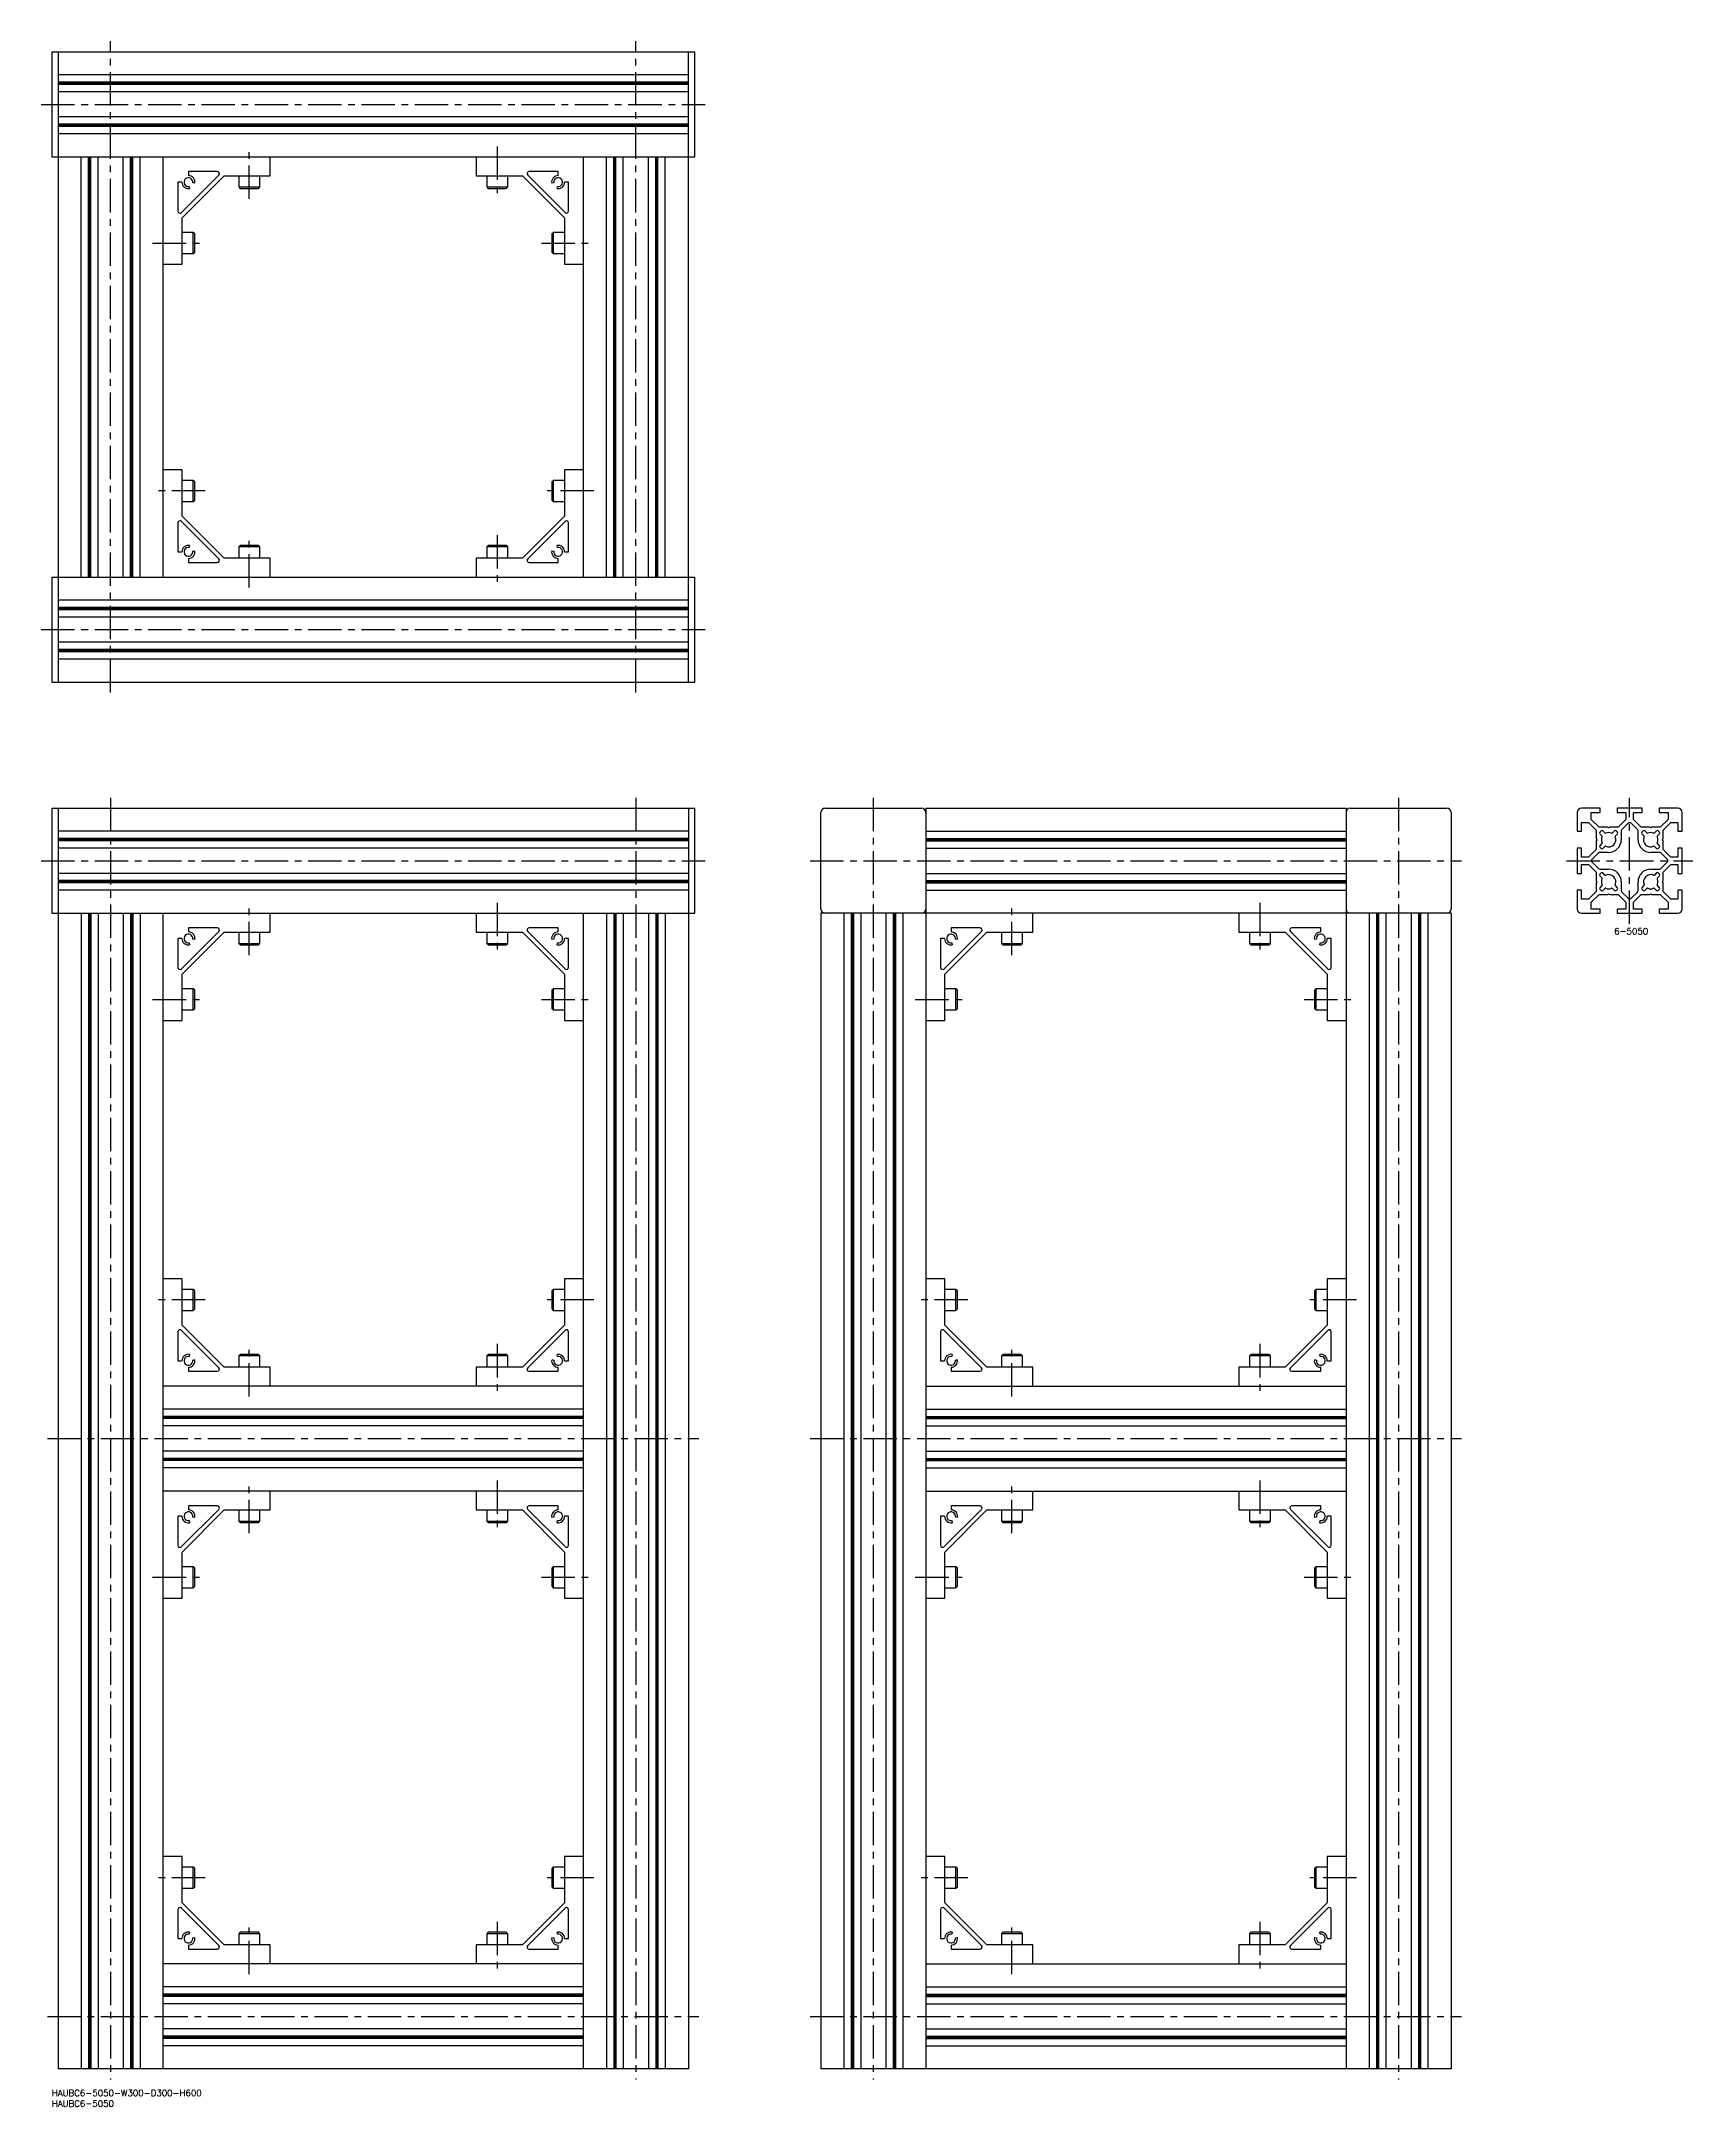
# Model space of a CAD drawing. Extents: x -5 to 781, y -8 to 975.
import ezdxf

# ---------------------------------------------------------------- set-up
doc = ezdxf.new("R2010")
doc.units = 0
doc.header["$LTSCALE"] = 0.5
doc.linetypes.add('CENTER', pattern=[50.8, 31.75, -6.35, 6.35, -6.35])
for name, color, linetype in [('MSM_CENTER', 1, 'CENTER'), ('MSM_CONTINUOUS', 7, 'CONTINUOUS'), ('MSM_PART_NUMBER', 7, 'CONTINUOUS')]:
    doc.layers.add(name, color=color, linetype=linetype)
doc.styles.get("Standard").update_dxf_attribs({"font": 'txt.shx', "height": 3, "bigfont": 'bigfont.shx'})

# ---------------------------------------------------------------- blocks, each defined once
blk = doc.blocks.new('*U8')
at = {"layer": 'MSM_PART_NUMBER'}
blk.add_text('HAUBC6-5050-W300-D300-H600', height=3, dxfattribs=at).set_placement((0, -3))
blk = doc.blocks.new('*U9')
at = {"layer": 'MSM_PART_NUMBER'}
blk.add_text('HAUBC6-5050', height=3, dxfattribs=at).set_placement((0, -8))
blk = doc.blocks.new('*U10')
at = {"layer": 'MSM_PART_NUMBER'}
blk.add_text('6-5050', height=3, dxfattribs=at).set_placement((743.62, 549.97))

msp = doc.modelspace()

# ---------------------------------------------------------------- linework, layer by layer
at = {"layer": 'MSM_CENTER'}
for p, q in [((28, 665), (28, 975)), ((278, 665), (278, 975)), ((-5, 945), (311, 945)), ((94, 900), (94, 925)), ((212, 925), (212, 900)), ((48, 879), (73, 879)), ((233, 879), (258, 879)), ((73, 761), (48, 761)), ((258, 761), (233, 761)), ((94, 715), (94, 740)), ((212, 740), (212, 715)), ((-5, 695), (311, 695)), ((28, 615), (28, 5)), ((278, 615), (278, 5)), ((391, 615), (391, 5)), ((641, 615), (641, 5)), ((751, 555), (751, 615)), ((-5, 585), (311, 585)), ((361, 585), (671, 585)), ((721, 585), (781, 585)), ((94, 540), (94, 565)), ((212, 565), (212, 540)), ((457, 540), (457, 565)), ((575, 565), (575, 540)), ((48, 519), (73, 519)), ((233, 519), (258, 519)), ((411, 519), (436, 519)), ((596, 519), (621, 519)), ((73, 376), (48, 376)), ((258, 376), (233, 376)), ((436, 376), (411, 376)), ((621, 376), (596, 376)), ((94, 330), (94, 355)), ((212, 355), (212, 330)), ((457, 330), (457, 355)), ((575, 355), (575, 330)), ((-2, 310), (308, 310)), ((361, 310), (671, 310)), ((94, 265), (94, 290)), ((212, 290), (212, 265)), ((457, 265), (457, 290)), ((575, 290), (575, 265)), ((48, 244), (73, 244)), ((233, 244), (258, 244)), ((411, 244), (436, 244)), ((596, 244), (621, 244)), ((73, 101), (48, 101)), ((258, 101), (233, 101)), ((436, 101), (411, 101)), ((621, 101), (596, 101)), ((94, 55), (94, 80)), ((212, 80), (212, 55)), ((457, 55), (457, 80)), ((575, 80), (575, 55)), ((-2, 35), (308, 35)), ((361, 35), (671, 35))]:
    msp.add_line(p, q, dxfattribs=at)
at = {"layer": 'MSM_CONTINUOUS'}
for p, q in [((0, 970), (306, 970)), ((0, 970), (0, 920)), ((3, 970), (3, 670)), ((303, 670), (303, 970)), ((306, 920), (306, 970)), ((303, 959), (3, 959)), ((303, 955.52), (3, 955.52)), ((303, 955), (3, 955)), ((303, 954.48), (3, 954.48)), ((303, 951), (3, 951)), ((303, 939), (3, 939)), ((303, 935.52), (3, 935.52)), ((303, 935), (3, 935)), ((303, 934.48), (3, 934.48)), ((303, 931), (3, 931)), ((0, 920), (306, 920)), ((14, 720), (14, 920)), ((17.48, 720), (17.48, 920)), ((18, 720), (18, 920)), ((18.52, 720), (18.52, 920)), ((22, 720), (22, 920)), ((34, 720), (34, 920)), ((37.48, 720), (37.48, 920)), ((38, 720), (38, 920)), ((38.52, 720), (38.52, 920)), ((42, 720), (42, 920)), ((53, 720), (53, 920)), ((104, 911), (104, 920)), ((202, 920), (202, 911)), ((253, 720), (253, 920)), ((264, 720), (264, 920)), ((267.48, 720), (267.48, 920)), ((268, 720), (268, 920)), ((268.52, 720), (268.52, 920)), ((272, 720), (272, 920)), ((284, 720), (284, 920)), ((287.48, 720), (287.48, 920)), ((288, 720), (288, 920)), ((288.52, 720), (288.52, 920)), ((292, 720), (292, 920)), ((60, 908), (60, 894.24)), ((61.9, 908), (60, 908)), ((61.71, 893.54), (79.46, 911.29)), ((62, 891), (82, 911)), ((65, 913), (65, 911.1)), ((78.76, 913), (65, 913)), ((65.36, 905.93), (65.54, 904.95)), ((68.05, 907.46), (67.07, 907.64)), ((82, 911), (104, 911)), ((89, 911), (89, 905.67)), ((89, 905.67), (89.67, 905)), ((89, 905.67), (99, 905.67)), ((89.67, 905), (98.33, 905)), ((98.33, 905), (99, 905.67)), ((99, 905.67), (99, 911)), ((202, 911), (224, 911)), ((207, 911), (207, 905.67)), ((207, 905.67), (207.67, 905)), ((207, 905.67), (217, 905.67)), ((207.67, 905), (216.33, 905)), ((216.33, 905), (217, 905.67)), ((217, 905.67), (217, 911)), ((224, 911), (244, 891)), ((226.54, 911.29), (244.29, 893.54)), ((241, 913), (227.24, 913)), ((238.93, 907.64), (237.95, 907.46)), ((240.46, 904.95), (240.64, 905.93)), ((241, 911.1), (241, 913)), ((246, 908), (244.1, 908)), ((246, 894.24), (246, 908)), ((62, 869), (62, 891)), ((244, 891), (244, 869)), ((67.33, 884), (62, 884)), ((68, 883.33), (67.33, 884)), ((67.33, 874), (67.33, 884)), ((68, 874.67), (68, 883.33)), ((238.67, 884), (238, 883.33)), ((238, 883.33), (238, 874.67)), ((244, 884), (238.67, 884)), ((238.67, 884), (238.67, 874)), ((53, 869), (62, 869)), ((62, 874), (67.33, 874)), ((67.33, 874), (68, 874.67)), ((238, 874.67), (238.67, 874)), ((238.67, 874), (244, 874)), ((244, 869), (253, 869)), ((62, 771), (53, 771)), ((62, 749), (62, 771)), ((253, 771), (244, 771)), ((244, 771), (244, 749)), ((67.33, 766), (62, 766)), ((68, 765.33), (67.33, 766)), ((67.33, 756), (67.33, 766)), ((68, 756.67), (68, 765.33)), ((238.67, 766), (238, 765.33)), ((238, 765.33), (238, 756.67)), ((244, 766), (238.67, 766)), ((238.67, 766), (238.67, 756)), ((62, 756), (67.33, 756)), ((82, 729), (62, 749)), ((67.33, 756), (68, 756.67)), ((244, 749), (224, 729)), ((238, 756.67), (238.67, 756)), ((238.67, 756), (244, 756)), ((60, 745.76), (60, 732)), ((79.46, 728.71), (61.71, 746.46)), ((244.29, 746.46), (226.54, 728.71)), ((246, 732), (246, 745.76)), ((60, 732), (61.9, 732)), ((65, 728.9), (65, 727)), ((65.54, 735.05), (65.36, 734.07)), ((67.07, 732.36), (68.05, 732.54)), ((104, 729), (82, 729)), ((89.67, 735), (89, 734.33)), ((89, 734.33), (89, 729)), ((99, 734.33), (89, 734.33)), ((98.33, 735), (89.67, 735)), ((99, 734.33), (98.33, 735)), ((99, 729), (99, 734.33)), ((104, 720), (104, 729)), ((224, 729), (202, 729)), ((202, 729), (202, 720)), ((207.67, 735), (207, 734.33)), ((207, 734.33), (207, 729)), ((217, 734.33), (207, 734.33)), ((216.33, 735), (207.67, 735)), ((217, 734.33), (216.33, 735)), ((217, 729), (217, 734.33)), ((237.95, 732.54), (238.93, 732.36)), ((240.64, 734.07), (240.46, 735.05)), ((241, 727), (241, 728.9)), ((244.1, 732), (246, 732)), ((0, 720), (306, 720)), ((0, 720), (0, 670)), ((65, 727), (78.76, 727)), ((227.24, 727), (241, 727)), ((306, 670), (306, 720)), ((303, 709), (3, 709)), ((303, 705.52), (3, 705.52)), ((303, 705), (3, 705)), ((303, 704.48), (3, 704.48)), ((303, 701), (3, 701)), ((303, 689), (3, 689)), ((303, 685.52), (3, 685.52)), ((303, 685), (3, 685)), ((303, 684.48), (3, 684.48)), ((303, 681), (3, 681)), ((0, 670), (306, 670)), ((0, 610), (306, 610)), ((0, 610), (0, 560)), ((3, 610), (3, 10)), ((303, 610), (303, 10)), ((306, 560), (306, 610)), ((368, 610), (414, 610)), ((416, 610), (416, 10)), ((416, 610), (616, 610)), ((616, 610), (616, 10)), ((618, 610), (664, 610)), ((737, 610), (728, 610)), ((737, 608), (737, 610)), ((757, 610), (745, 610)), ((745, 610), (745, 608)), ((757, 608), (757, 610)), ((774, 610), (765, 610)), ((765, 610), (765, 608)), ((366, 562), (366, 608)), ((666, 608), (666, 562)), ((726, 608), (726, 599)), ((728, 599), (728, 603.25)), ((728, 603.25), (731.34, 603.25)), ((731.34, 603.25), (735, 599.59)), ((732.75, 604.66), (732.75, 608)), ((732.75, 608), (737, 608)), ((736.41, 601), (732.75, 604.66)), ((740.48, 601), (736.41, 601)), ((741, 600.7), (740.48, 601)), ((741.52, 601), (741, 600.7)), ((745.59, 601), (741.52, 601)), ((745, 608), (749.25, 608)), ((749.25, 604.66), (745.59, 601)), ((750.29, 602.88), (747.29, 599.88)), ((749.25, 608), (749.25, 604.66)), ((754.71, 599.88), (751.71, 602.88)), ((752.75, 604.66), (752.75, 608)), ((752.75, 608), (757, 608)), ((756.41, 601), (752.75, 604.66)), ((760.48, 601), (756.41, 601)), ((761, 600.7), (760.48, 601)), ((761.52, 601), (761, 600.7)), ((765.59, 601), (761.52, 601)), ((765, 608), (769.25, 608)), ((769.25, 604.66), (765.59, 601)), ((767, 599.59), (770.66, 603.25)), ((769.25, 608), (769.25, 604.66)), ((770.66, 603.25), (774, 603.25)), ((774, 603.25), (774, 599)), ((776, 599), (776, 608)), ((303, 599), (3, 599)), ((303, 595.52), (3, 595.52)), ((303, 595), (3, 595)), ((303, 594.48), (3, 594.48)), ((303, 591), (3, 591)), ((416, 599), (616, 599)), ((416, 595.52), (616, 595.52)), ((416, 595), (616, 595)), ((416, 594.48), (616, 594.48)), ((416, 591), (616, 591)), ((726, 599), (728, 599)), ((728, 591), (726, 591)), ((726, 591), (726, 579)), ((728, 586.75), (728, 591)), ((735, 590.41), (731.34, 586.75)), ((735, 599.59), (735, 595.52)), ((735, 595.52), (735.3, 595)), ((735.3, 595), (735, 594.48)), ((735, 594.48), (735, 590.41)), ((737.46, 599.24), (736.76, 598.54)), ((736.76, 597.83), (737.79, 596.79)), ((737.79, 593.21), (736.76, 592.17)), ((736.76, 591.46), (737.46, 590.76)), ((739.21, 598.21), (738.17, 599.24)), ((738.17, 590.76), (739.21, 591.79)), ((743.83, 599.24), (742.79, 598.21)), ((744.21, 596.79), (745.24, 597.83)), ((745.24, 598.54), (744.54, 599.24)), ((747, 599.17), (747, 595)), ((755, 595), (755, 599.17)), ((757.46, 599.24), (756.76, 598.54)), ((756.76, 597.83), (757.79, 596.79)), ((759.21, 598.21), (758.17, 599.24)), ((763.83, 599.24), (762.79, 598.21)), ((762.79, 591.79), (763.83, 590.76)), ((764.21, 596.79), (765.24, 597.83)), ((765.24, 592.17), (764.21, 593.21)), ((765.24, 598.54), (764.54, 599.24)), ((764.54, 590.76), (765.24, 591.46)), ((766.7, 595), (767, 595.52)), ((767, 594.48), (766.7, 595)), ((767, 595.52), (767, 599.59)), ((767, 590.41), (767, 594.48)), ((770.66, 586.75), (767, 590.41)), ((774, 599), (776, 599)), ((776, 591), (774, 591)), ((774, 591), (774, 586.75)), ((776, 579), (776, 591)), ((731.34, 586.75), (728, 586.75)), ((728, 579), (728, 583.25)), ((728, 583.25), (731.34, 583.25)), ((731.34, 583.25), (735, 579.59)), ((736.12, 588.71), (733.12, 585.71)), ((733.12, 584.29), (736.12, 581.29)), ((741, 589), (736.83, 589)), ((736.83, 581), (741, 581)), ((765.17, 589), (761, 589)), ((761, 581), (765.17, 581)), ((768.88, 585.71), (765.88, 588.71)), ((765.88, 581.29), (768.88, 584.29)), ((767, 579.59), (770.66, 583.25)), ((774, 586.75), (770.66, 586.75)), ((770.66, 583.25), (774, 583.25)), ((774, 583.25), (774, 579)), ((303, 579), (3, 579)), ((303, 575.52), (3, 575.52)), ((303, 575), (3, 575)), ((303, 574.48), (3, 574.48)), ((303, 571), (3, 571)), ((416, 579), (616, 579)), ((416, 575.52), (616, 575.52)), ((416, 575), (616, 575)), ((416, 574.48), (616, 574.48)), ((416, 571), (616, 571)), ((726, 579), (728, 579)), ((728, 571), (726, 571)), ((726, 571), (726, 562)), ((728, 566.75), (728, 571)), ((735, 570.41), (731.34, 566.75)), ((735, 579.59), (735, 575.52)), ((735, 575.52), (735.3, 575)), ((735.3, 575), (735, 574.48)), ((735, 574.48), (735, 570.41)), ((737.46, 579.24), (736.76, 578.54)), ((736.76, 577.83), (737.79, 576.79)), ((737.79, 573.21), (736.76, 572.17)), ((736.76, 571.46), (737.46, 570.76)), ((739.21, 578.21), (738.17, 579.24)), ((738.17, 570.76), (739.21, 571.79)), ((742.79, 571.79), (743.83, 570.76)), ((745.24, 572.17), (744.21, 573.21)), ((744.54, 570.76), (745.24, 571.46)), ((747, 575), (747, 570.83)), ((755, 570.83), (755, 575)), ((757.79, 573.21), (756.76, 572.17)), ((756.76, 571.46), (757.46, 570.76)), ((758.17, 570.76), (759.21, 571.79)), ((763.83, 579.24), (762.79, 578.21)), ((762.79, 571.79), (763.83, 570.76)), ((764.21, 576.79), (765.24, 577.83)), ((765.24, 572.17), (764.21, 573.21)), ((765.24, 578.54), (764.54, 579.24)), ((764.54, 570.76), (765.24, 571.46)), ((766.7, 575), (767, 575.52)), ((767, 574.48), (766.7, 575)), ((767, 575.52), (767, 579.59)), ((767, 570.41), (767, 574.48)), ((770.66, 566.75), (767, 570.41)), ((774, 579), (776, 579)), ((774, 571), (774, 566.75)), ((776, 571), (774, 571)), ((776, 562), (776, 571)), ((731.34, 566.75), (728, 566.75)), ((732.75, 565.34), (736.41, 569)), ((732.75, 562), (732.75, 565.34)), ((737, 562), (732.75, 562)), ((736.41, 569), (740.48, 569)), ((737, 560), (737, 562)), ((740.48, 569), (741, 569.3)), ((741, 569.3), (741.52, 569)), ((741.52, 569), (745.59, 569)), ((749.25, 562), (745, 562)), ((745, 562), (745, 560)), ((745.59, 569), (749.25, 565.34)), ((747.29, 570.12), (750.29, 567.12)), ((749.25, 565.34), (749.25, 562)), ((751.71, 567.12), (754.71, 570.12)), ((752.75, 565.34), (756.41, 569)), ((752.75, 562), (752.75, 565.34)), ((757, 562), (752.75, 562)), ((756.41, 569), (760.48, 569)), ((757, 560), (757, 562)), ((760.48, 569), (761, 569.3)), ((761, 569.3), (761.52, 569)), ((761.52, 569), (765.59, 569)), ((769.25, 562), (765, 562)), ((765, 562), (765, 560)), ((765.59, 569), (769.25, 565.34)), ((769.25, 565.34), (769.25, 562)), ((774, 566.75), (770.66, 566.75)), ((0, 560), (306, 560)), ((14, 560), (14, 10)), ((17.48, 560), (17.48, 10)), ((18, 560), (18, 10)), ((18.52, 560), (18.52, 10)), ((22, 560), (22, 10)), ((34, 560), (34, 10)), ((37.48, 560), (37.48, 10)), ((38, 560), (38, 10)), ((38.52, 560), (38.52, 10)), ((42, 560), (42, 10)), ((53, 10), (53, 560)), ((61.71, 533.54), (79.46, 551.29)), ((62, 531), (82, 551)), ((65, 553), (65, 551.1)), ((78.76, 553), (65, 553)), ((82, 551), (104, 551)), ((89, 551), (89, 545.67)), ((99, 545.67), (99, 551)), ((104, 551), (104, 560)), ((202, 560), (202, 551)), ((202, 551), (224, 551)), ((207, 551), (207, 545.67)), ((217, 545.67), (217, 551)), ((224, 551), (244, 531)), ((226.54, 551.29), (244.29, 533.54)), ((241, 553), (227.24, 553)), ((241, 551.1), (241, 553)), ((253, 10), (253, 560)), ((264, 560), (264, 10)), ((267.48, 560), (267.48, 10)), ((268, 560), (268, 10)), ((268.52, 560), (268.52, 10)), ((272, 560), (272, 10)), ((284, 560), (284, 10)), ((287.48, 560), (287.48, 10)), ((288, 560), (288, 10)), ((288.52, 560), (288.52, 10)), ((292, 560), (292, 10)), ((666, 560), (366, 560)), ((366, 560), (366, 10)), ((377, 560), (377, 10)), ((380.48, 560), (380.48, 10)), ((381, 560), (381, 10)), ((381.52, 560), (381.52, 10)), ((385, 560), (385, 10)), ((397, 560), (397, 10)), ((400.48, 560), (400.48, 10)), ((401, 560), (401, 10)), ((401.52, 560), (401.52, 10)), ((405, 560), (405, 10)), ((424.71, 533.54), (442.46, 551.29)), ((425, 531), (445, 551)), ((428, 553), (428, 551.1)), ((441.76, 553), (428, 553)), ((445, 551), (467, 551)), ((452, 551), (452, 545.67)), ((462, 545.67), (462, 551)), ((467, 551), (467, 560)), ((565, 560), (565, 551)), ((565, 551), (587, 551)), ((570, 551), (570, 545.67)), ((580, 545.67), (580, 551)), ((587, 551), (607, 531)), ((589.54, 551.29), (607.29, 533.54)), ((604, 553), (590.24, 553)), ((604, 551.1), (604, 553)), ((627, 560), (627, 10)), ((630.48, 560), (630.48, 10)), ((631, 560), (631, 10)), ((631.52, 560), (631.52, 10)), ((635, 560), (635, 10)), ((647, 560), (647, 10)), ((650.48, 560), (650.48, 10)), ((651, 560), (651, 10)), ((651.52, 560), (651.52, 10)), ((655, 560), (655, 10)), ((666, 560), (666, 10)), ((728, 560), (737, 560)), ((745, 560), (757, 560)), ((765, 560), (774, 560)), ((60, 548), (60, 534.24)), ((61.9, 548), (60, 548)), ((65.36, 545.93), (65.54, 544.95)), ((68.05, 547.46), (67.07, 547.64)), ((89, 545.67), (89.67, 545)), ((89, 545.67), (99, 545.67)), ((89.67, 545), (98.33, 545)), ((98.33, 545), (99, 545.67)), ((207, 545.67), (207.67, 545)), ((207, 545.67), (217, 545.67)), ((207.67, 545), (216.33, 545)), ((216.33, 545), (217, 545.67)), ((238.93, 547.64), (237.95, 547.46)), ((240.46, 544.95), (240.64, 545.93)), ((246, 548), (244.1, 548)), ((246, 534.24), (246, 548)), ((423, 548), (423, 534.24)), ((424.9, 548), (423, 548)), ((428.36, 545.93), (428.54, 544.95)), ((431.05, 547.46), (430.07, 547.64)), ((452, 545.67), (452.67, 545)), ((452, 545.67), (462, 545.67)), ((452.67, 545), (461.33, 545)), ((461.33, 545), (462, 545.67)), ((570, 545.67), (570.67, 545)), ((570, 545.67), (580, 545.67)), ((570.67, 545), (579.33, 545)), ((579.33, 545), (580, 545.67)), ((601.93, 547.64), (600.95, 547.46)), ((603.46, 544.95), (603.64, 545.93)), ((609, 548), (607.1, 548)), ((609, 534.24), (609, 548)), ((62, 509), (62, 531)), ((244, 531), (244, 509)), ((425, 509), (425, 531)), ((607, 531), (607, 509)), ((67.33, 524), (62, 524)), ((68, 523.33), (67.33, 524)), ((67.33, 514), (67.33, 524)), ((68, 514.67), (68, 523.33)), ((238.67, 524), (238, 523.33)), ((238, 523.33), (238, 514.67)), ((244, 524), (238.67, 524)), ((238.67, 524), (238.67, 514)), ((430.33, 524), (425, 524)), ((431, 523.33), (430.33, 524)), ((430.33, 514), (430.33, 524)), ((431, 514.67), (431, 523.33)), ((601.67, 524), (601, 523.33)), ((601, 523.33), (601, 514.67)), ((607, 524), (601.67, 524)), ((601.67, 524), (601.67, 514)), ((62, 514), (67.33, 514)), ((67.33, 514), (68, 514.67)), ((238, 514.67), (238.67, 514)), ((238.67, 514), (244, 514)), ((425, 514), (430.33, 514)), ((430.33, 514), (431, 514.67)), ((601, 514.67), (601.67, 514)), ((601.67, 514), (607, 514)), ((53, 509), (62, 509)), ((244, 509), (253, 509)), ((416, 509), (425, 509)), ((607, 509), (616, 509)), ((62, 386), (53, 386)), ((62, 364), (62, 386)), ((253, 386), (244, 386)), ((244, 386), (244, 364)), ((425, 386), (416, 386)), ((425, 364), (425, 386)), ((616, 386), (607, 386)), ((607, 386), (607, 364)), ((67.33, 381), (62, 381)), ((68, 380.33), (67.33, 381)), ((67.33, 371), (67.33, 381)), ((68, 371.67), (68, 380.33)), ((238.67, 381), (238, 380.33)), ((238, 380.33), (238, 371.67)), ((244, 381), (238.67, 381)), ((238.67, 381), (238.67, 371)), ((430.33, 381), (425, 381)), ((431, 380.33), (430.33, 381)), ((430.33, 371), (430.33, 381)), ((431, 371.67), (431, 380.33)), ((601.67, 381), (601, 380.33)), ((601, 380.33), (601, 371.67)), ((607, 381), (601.67, 381)), ((601.67, 381), (601.67, 371)), ((62, 371), (67.33, 371)), ((82, 344), (62, 364)), ((67.33, 371), (68, 371.67)), ((244, 364), (224, 344)), ((238, 371.67), (238.67, 371)), ((238.67, 371), (244, 371)), ((425, 371), (430.33, 371)), ((445, 344), (425, 364)), ((430.33, 371), (431, 371.67)), ((607, 364), (587, 344)), ((601, 371.67), (601.67, 371)), ((601.67, 371), (607, 371)), ((60, 360.76), (60, 347)), ((79.46, 343.71), (61.71, 361.46)), ((244.29, 361.46), (226.54, 343.71)), ((246, 347), (246, 360.76)), ((423, 360.76), (423, 347)), ((442.46, 343.71), (424.71, 361.46)), ((607.29, 361.46), (589.54, 343.71)), ((609, 347), (609, 360.76)), ((60, 347), (61.9, 347)), ((65.54, 350.05), (65.36, 349.07)), ((67.07, 347.36), (68.05, 347.54)), ((89.67, 350), (89, 349.33)), ((89, 349.33), (89, 344)), ((99, 349.33), (89, 349.33)), ((98.33, 350), (89.67, 350)), ((99, 349.33), (98.33, 350)), ((99, 344), (99, 349.33)), ((207.67, 350), (207, 349.33)), ((207, 349.33), (207, 344)), ((217, 349.33), (207, 349.33)), ((216.33, 350), (207.67, 350)), ((217, 349.33), (216.33, 350)), ((217, 344), (217, 349.33)), ((237.95, 347.54), (238.93, 347.36)), ((240.64, 349.07), (240.46, 350.05)), ((244.1, 347), (246, 347)), ((423, 347), (424.9, 347)), ((428.54, 350.05), (428.36, 349.07)), ((430.07, 347.36), (431.05, 347.54)), ((452.67, 350), (452, 349.33)), ((452, 349.33), (452, 344)), ((462, 349.33), (452, 349.33)), ((461.33, 350), (452.67, 350)), ((462, 349.33), (461.33, 350)), ((462, 344), (462, 349.33)), ((570.67, 350), (570, 349.33)), ((570, 349.33), (570, 344)), ((580, 349.33), (570, 349.33)), ((579.33, 350), (570.67, 350)), ((580, 349.33), (579.33, 350)), ((580, 344), (580, 349.33)), ((600.95, 347.54), (601.93, 347.36)), ((603.64, 349.07), (603.46, 350.05)), ((607.1, 347), (609, 347)), ((253, 335), (53, 335)), ((65, 343.9), (65, 342)), ((65, 342), (78.76, 342)), ((104, 344), (82, 344)), ((104, 335), (104, 344)), ((224, 344), (202, 344)), ((202, 344), (202, 335)), ((227.24, 342), (241, 342)), ((241, 342), (241, 343.9)), ((416, 335), (616, 335)), ((428, 343.9), (428, 342)), ((428, 342), (441.76, 342)), ((467, 344), (445, 344)), ((467, 335), (467, 344)), ((587, 344), (565, 344)), ((565, 344), (565, 335)), ((590.24, 342), (604, 342)), ((604, 342), (604, 343.9)), ((253, 324), (53, 324)), ((253, 320.52), (53, 320.52)), ((253, 320), (53, 320)), ((253, 319.48), (53, 319.48)), ((253, 316), (53, 316)), ((416, 324), (616, 324)), ((416, 320.52), (616, 320.52)), ((416, 320), (616, 320)), ((416, 319.48), (616, 319.48)), ((416, 316), (616, 316)), ((253, 304), (53, 304)), ((253, 300.52), (53, 300.52)), ((253, 300), (53, 300)), ((253, 299.48), (53, 299.48)), ((253, 296), (53, 296)), ((416, 304), (616, 304)), ((416, 300.52), (616, 300.52)), ((416, 300), (616, 300)), ((416, 299.48), (616, 299.48)), ((416, 296), (616, 296)), ((253, 285), (53, 285)), ((61.71, 258.54), (79.46, 276.29)), ((62, 256), (82, 276)), ((65, 278), (65, 276.1)), ((78.76, 278), (65, 278)), ((82, 276), (104, 276)), ((89, 276), (89, 270.67)), ((99, 270.67), (99, 276)), ((104, 276), (104, 285)), ((202, 285), (202, 276)), ((202, 276), (224, 276)), ((207, 276), (207, 270.67)), ((217, 270.67), (217, 276)), ((224, 276), (244, 256)), ((226.54, 276.29), (244.29, 258.54)), ((241, 278), (227.24, 278)), ((241, 276.1), (241, 278)), ((416, 285), (616, 285)), ((424.71, 258.54), (442.46, 276.29)), ((425, 256), (445, 276)), ((428, 278), (428, 276.1)), ((441.76, 278), (428, 278)), ((445, 276), (467, 276)), ((452, 276), (452, 270.67)), ((462, 270.67), (462, 276)), ((467, 276), (467, 285)), ((565, 285), (565, 276)), ((565, 276), (587, 276)), ((570, 276), (570, 270.67)), ((580, 270.67), (580, 276)), ((587, 276), (607, 256)), ((589.54, 276.29), (607.29, 258.54)), ((604, 278), (590.24, 278)), ((604, 276.1), (604, 278)), ((60, 273), (60, 259.24)), ((61.9, 273), (60, 273)), ((65.36, 270.93), (65.54, 269.95)), ((68.05, 272.46), (67.07, 272.64)), ((89, 270.67), (89.67, 270)), ((89, 270.67), (99, 270.67)), ((89.67, 270), (98.33, 270)), ((98.33, 270), (99, 270.67)), ((207, 270.67), (207.67, 270)), ((207, 270.67), (217, 270.67)), ((207.67, 270), (216.33, 270)), ((216.33, 270), (217, 270.67)), ((238.93, 272.64), (237.95, 272.46)), ((240.46, 269.95), (240.64, 270.93)), ((246, 273), (244.1, 273)), ((246, 259.24), (246, 273)), ((423, 273), (423, 259.24)), ((424.9, 273), (423, 273)), ((428.36, 270.93), (428.54, 269.95)), ((431.05, 272.46), (430.07, 272.64)), ((452, 270.67), (452.67, 270)), ((452, 270.67), (462, 270.67)), ((452.67, 270), (461.33, 270)), ((461.33, 270), (462, 270.67)), ((570, 270.67), (570.67, 270)), ((570, 270.67), (580, 270.67)), ((570.67, 270), (579.33, 270)), ((579.33, 270), (580, 270.67)), ((601.93, 272.64), (600.95, 272.46)), ((603.46, 269.95), (603.64, 270.93)), ((609, 273), (607.1, 273)), ((609, 259.24), (609, 273)), ((62, 234), (62, 256)), ((244, 256), (244, 234)), ((425, 234), (425, 256)), ((607, 256), (607, 234)), ((67.33, 249), (62, 249)), ((68, 248.33), (67.33, 249)), ((67.33, 239), (67.33, 249)), ((68, 239.67), (68, 248.33)), ((238.67, 249), (238, 248.33)), ((238, 248.33), (238, 239.67)), ((244, 249), (238.67, 249)), ((238.67, 249), (238.67, 239)), ((430.33, 249), (425, 249)), ((431, 248.33), (430.33, 249)), ((430.33, 239), (430.33, 249)), ((431, 239.67), (431, 248.33)), ((601.67, 249), (601, 248.33)), ((601, 248.33), (601, 239.67)), ((607, 249), (601.67, 249)), ((601.67, 249), (601.67, 239)), ((62, 239), (67.33, 239)), ((67.33, 239), (68, 239.67)), ((238, 239.67), (238.67, 239)), ((238.67, 239), (244, 239)), ((425, 239), (430.33, 239)), ((430.33, 239), (431, 239.67)), ((601, 239.67), (601.67, 239)), ((601.67, 239), (607, 239)), ((53, 234), (62, 234)), ((244, 234), (253, 234)), ((416, 234), (425, 234)), ((607, 234), (616, 234)), ((62, 111), (53, 111)), ((62, 89), (62, 111)), ((253, 111), (244, 111)), ((244, 111), (244, 89)), ((425, 111), (416, 111)), ((425, 89), (425, 111)), ((616, 111), (607, 111)), ((607, 111), (607, 89)), ((67.33, 106), (62, 106)), ((68, 105.33), (67.33, 106)), ((67.33, 96), (67.33, 106)), ((68, 96.67), (68, 105.33)), ((238.67, 106), (238, 105.33)), ((238, 105.33), (238, 96.67)), ((244, 106), (238.67, 106)), ((238.67, 106), (238.67, 96)), ((430.33, 106), (425, 106)), ((431, 105.33), (430.33, 106)), ((430.33, 96), (430.33, 106)), ((431, 96.67), (431, 105.33)), ((601.67, 106), (601, 105.33)), ((601, 105.33), (601, 96.67)), ((607, 106), (601.67, 106)), ((601.67, 106), (601.67, 96)), ((62, 96), (67.33, 96)), ((82, 69), (62, 89)), ((67.33, 96), (68, 96.67)), ((244, 89), (224, 69)), ((238, 96.67), (238.67, 96)), ((238.67, 96), (244, 96)), ((425, 96), (430.33, 96)), ((445, 69), (425, 89)), ((430.33, 96), (431, 96.67)), ((607, 89), (587, 69)), ((601, 96.67), (601.67, 96)), ((601.67, 96), (607, 96)), ((60, 85.76), (60, 72)), ((79.46, 68.71), (61.71, 86.46)), ((244.29, 86.46), (226.54, 68.71)), ((246, 72), (246, 85.76)), ((423, 85.76), (423, 72)), ((442.46, 68.71), (424.71, 86.46)), ((607.29, 86.46), (589.54, 68.71)), ((609, 72), (609, 85.76)), ((60, 72), (61.9, 72)), ((65, 68.9), (65, 67)), ((65.54, 75.05), (65.36, 74.07)), ((67.07, 72.36), (68.05, 72.54)), ((104, 69), (82, 69)), ((89.67, 75), (89, 74.33)), ((89, 74.33), (89, 69)), ((99, 74.33), (89, 74.33)), ((98.33, 75), (89.67, 75)), ((99, 74.33), (98.33, 75)), ((99, 69), (99, 74.33)), ((104, 60), (104, 69)), ((224, 69), (202, 69)), ((202, 69), (202, 60)), ((207.67, 75), (207, 74.33)), ((207, 74.33), (207, 69)), ((217, 74.33), (207, 74.33)), ((216.33, 75), (207.67, 75)), ((217, 74.33), (216.33, 75)), ((217, 69), (217, 74.33)), ((237.95, 72.54), (238.93, 72.36)), ((240.64, 74.07), (240.46, 75.05)), ((241, 67), (241, 68.9)), ((244.1, 72), (246, 72)), ((423, 72), (424.9, 72)), ((428, 68.9), (428, 67)), ((428.54, 75.05), (428.36, 74.07)), ((430.07, 72.36), (431.05, 72.54)), ((467, 69), (445, 69)), ((452.67, 75), (452, 74.33)), ((452, 74.33), (452, 69)), ((462, 74.33), (452, 74.33)), ((461.33, 75), (452.67, 75)), ((462, 74.33), (461.33, 75)), ((462, 69), (462, 74.33)), ((467, 60), (467, 69)), ((587, 69), (565, 69)), ((565, 69), (565, 60)), ((570.67, 75), (570, 74.33)), ((570, 74.33), (570, 69)), ((580, 74.33), (570, 74.33)), ((579.33, 75), (570.67, 75)), ((580, 74.33), (579.33, 75)), ((580, 69), (580, 74.33)), ((600.95, 72.54), (601.93, 72.36)), ((603.64, 74.07), (603.46, 75.05)), ((604, 67), (604, 68.9)), ((607.1, 72), (609, 72)), ((253, 60), (53, 60)), ((65, 67), (78.76, 67)), ((227.24, 67), (241, 67)), ((416, 60), (616, 60)), ((428, 67), (441.76, 67)), ((590.24, 67), (604, 67)), ((253, 49), (53, 49)), ((253, 45.52), (53, 45.52)), ((253, 45), (53, 45)), ((253, 44.48), (53, 44.48)), ((253, 41), (53, 41)), ((416, 49), (616, 49)), ((416, 45.52), (616, 45.52)), ((416, 45), (616, 45)), ((416, 44.48), (616, 44.48)), ((416, 41), (616, 41)), ((253, 29), (53, 29)), ((253, 25.52), (53, 25.52)), ((253, 25), (53, 25)), ((253, 24.48), (53, 24.48)), ((253, 21), (53, 21)), ((416, 29), (616, 29)), ((416, 25.52), (616, 25.52)), ((416, 25), (616, 25)), ((416, 24.48), (616, 24.48)), ((416, 21), (616, 21)), ((303, 10), (3, 10)), ((666, 10), (366, 10))]:
    msp.add_line(p, q, dxfattribs=at)
for centre, radius, start, end in [((65, 908), 3.1, 180, 280), ((65, 908), 2.1, 350, 280), ((65, 908), 3.1, 350, 90), ((78.76, 912), 1, 315, 90), ((227.24, 912), 1, 90, 225), ((241, 908), 3.1, 90, 190), ((241, 908), 2.1, 260, 190), ((241, 908), 3.1, 260, 0), ((61, 894.24), 1, 180, 315), ((245, 894.24), 1, 225, 0), ((61, 745.76), 1, 45, 180), ((245, 745.76), 1, 0, 135), ((65, 732), 3.1, 80, 180), ((65, 732), 2.1, 80, 10), ((65, 732), 3.1, 270, 10), ((78.76, 728), 1, 270, 45), ((227.24, 728), 1, 135, 270), ((241, 732), 3.1, 170, 270), ((241, 732), 2.1, 170, 100), ((241, 732), 3.1, 0, 100), ((368, 608), 2, 90, 180), ((414, 608), 2, 0, 90), ((618, 608), 2, 90, 180), ((664, 608), 2, 0, 90), ((728, 608), 2, 90, 180), ((774, 608), 2, 0, 90), ((748, 599.17), 1, 135, 180), ((751, 602.17), 1, 45, 135), ((754, 599.17), 1, 0, 45), ((737.11, 598.18), 0.5, 135, 225), ((737.11, 591.82), 0.5, 135, 225), ((737.82, 598.89), 0.5, 45, 135), ((737.82, 591.11), 0.5, 225, 315), ((741, 595), 3.4, 156.61827, 203.38173), ((737.51, 596.51), 0.4, 336.61827, 45), ((737.51, 593.49), 0.4, 315, 23.38173), ((739.49, 598.49), 0.4, 225, 293.38173), ((739.49, 591.51), 0.4, 66.61827, 135), ((741, 595), 3.4, 66.61827, 113.38173), ((741, 595), 3.4, 246.61827, 23.38173), ((741, 595), 6, 270, 0), ((742.51, 598.49), 0.4, 246.61827, 315), ((744.18, 598.89), 0.5, 45, 135), ((744.49, 596.51), 0.4, 135, 203.38173), ((744.89, 598.18), 0.5, 315, 45), ((761, 595), 6, 180, 270), ((757.11, 598.18), 0.5, 135, 225), ((757.82, 598.89), 0.5, 45, 135), ((761, 595), 3.4, 156.61827, 293.38173), ((757.51, 596.51), 0.4, 336.61827, 45), ((759.49, 598.49), 0.4, 225, 293.38173), ((761, 595), 3.4, 66.61827, 113.38173), ((762.51, 598.49), 0.4, 246.61827, 315), ((762.51, 591.51), 0.4, 45, 113.38173), ((764.18, 598.89), 0.5, 45, 135), ((764.18, 591.11), 0.5, 225, 315), ((764.49, 596.51), 0.4, 135, 203.38173), ((764.49, 593.49), 0.4, 156.61827, 225), ((761, 595), 3.4, 336.61827, 23.38173), ((764.89, 598.18), 0.5, 315, 45), ((764.89, 591.82), 0.5, 315, 45), ((733.83, 585), 1, 135, 225), ((736.83, 588), 1, 90, 135), ((736.83, 582), 1, 225, 270), ((741, 575), 6, 0, 90), ((761, 575), 6, 90, 180), ((765.17, 588), 1, 45, 90), ((765.17, 582), 1, 270, 315), ((768.17, 585), 1, 315, 45), ((737.11, 578.18), 0.5, 135, 225), ((737.11, 571.82), 0.5, 135, 225), ((737.82, 578.89), 0.5, 45, 135), ((737.82, 571.11), 0.5, 225, 315), ((741, 575), 3.4, 156.61827, 203.38173), ((737.51, 576.51), 0.4, 336.61827, 45), ((737.51, 573.49), 0.4, 315, 23.38173), ((739.49, 578.49), 0.4, 225, 293.38173), ((739.49, 571.51), 0.4, 66.61827, 135), ((741, 575), 3.4, 336.61827, 113.38173), ((741, 575), 3.4, 246.61827, 293.38173), ((742.51, 571.51), 0.4, 45, 113.38173), ((744.18, 571.11), 0.5, 225, 315), ((744.49, 573.49), 0.4, 156.61827, 225), ((744.89, 571.82), 0.5, 315, 45), ((748, 570.83), 1, 180, 225), ((754, 570.83), 1, 315, 0), ((757.11, 571.82), 0.5, 135, 225), ((757.82, 571.11), 0.5, 225, 315), ((761, 575), 3.4, 66.61827, 203.38173), ((757.51, 573.49), 0.4, 315, 23.38173), ((759.49, 571.51), 0.4, 66.61827, 135), ((761, 575), 3.4, 246.61827, 293.38173), ((762.51, 578.49), 0.4, 246.61827, 315), ((762.51, 571.51), 0.4, 45, 113.38173), ((764.18, 578.89), 0.5, 45, 135), ((764.18, 571.11), 0.5, 225, 315), ((764.49, 576.51), 0.4, 135, 203.38173), ((764.49, 573.49), 0.4, 156.61827, 225), ((761, 575), 3.4, 336.61827, 23.38173), ((764.89, 578.18), 0.5, 315, 45), ((764.89, 571.82), 0.5, 315, 45), ((368, 562), 2, 180, 270), ((414, 562), 2, 270, 0), ((618, 562), 2, 180, 270), ((664, 562), 2, 270, 0), ((728, 562), 2, 180, 270), ((751, 567.83), 1, 225, 315), ((774, 562), 2, 270, 0), ((65, 548), 3.1, 350, 90), ((78.76, 552), 1, 315, 90), ((227.24, 552), 1, 90, 225), ((241, 548), 3.1, 90, 190), ((428, 548), 3.1, 350, 90), ((441.76, 552), 1, 315, 90), ((590.24, 552), 1, 90, 225), ((604, 548), 3.1, 90, 190), ((65, 548), 3.1, 180, 280), ((65, 548), 2.1, 350, 280), ((241, 548), 2.1, 260, 190), ((241, 548), 3.1, 260, 0), ((428, 548), 3.1, 180, 280), ((428, 548), 2.1, 350, 280), ((604, 548), 2.1, 260, 190), ((604, 548), 3.1, 260, 0), ((61, 534.24), 1, 180, 315), ((245, 534.24), 1, 225, 0), ((424, 534.24), 1, 180, 315), ((608, 534.24), 1, 225, 0), ((61, 360.76), 1, 45, 180), ((245, 360.76), 1, 0, 135), ((424, 360.76), 1, 45, 180), ((608, 360.76), 1, 0, 135), ((65, 347), 3.1, 80, 180), ((65, 347), 2.1, 80, 10), ((65, 347), 3.1, 270, 10), ((241, 347), 3.1, 170, 270), ((241, 347), 2.1, 170, 100), ((241, 347), 3.1, 0, 100), ((428, 347), 3.1, 80, 180), ((428, 347), 2.1, 80, 10), ((428, 347), 3.1, 270, 10), ((604, 347), 3.1, 170, 270), ((604, 347), 2.1, 170, 100), ((604, 347), 3.1, 0, 100), ((78.76, 343), 1, 270, 45), ((227.24, 343), 1, 135, 270), ((441.76, 343), 1, 270, 45), ((590.24, 343), 1, 135, 270), ((65, 273), 3.1, 350, 90), ((78.76, 277), 1, 315, 90), ((227.24, 277), 1, 90, 225), ((241, 273), 3.1, 90, 190), ((428, 273), 3.1, 350, 90), ((441.76, 277), 1, 315, 90), ((590.24, 277), 1, 90, 225), ((604, 273), 3.1, 90, 190), ((65, 273), 3.1, 180, 280), ((65, 273), 2.1, 350, 280), ((241, 273), 2.1, 260, 190), ((241, 273), 3.1, 260, 0), ((428, 273), 3.1, 180, 280), ((428, 273), 2.1, 350, 280), ((604, 273), 2.1, 260, 190), ((604, 273), 3.1, 260, 0), ((61, 259.24), 1, 180, 315), ((245, 259.24), 1, 225, 0), ((424, 259.24), 1, 180, 315), ((608, 259.24), 1, 225, 0), ((61, 85.76), 1, 45, 180), ((245, 85.76), 1, 0, 135), ((424, 85.76), 1, 45, 180), ((608, 85.76), 1, 0, 135), ((65, 72), 3.1, 80, 180), ((65, 72), 2.1, 80, 10), ((65, 72), 3.1, 270, 10), ((241, 72), 3.1, 170, 270), ((241, 72), 2.1, 170, 100), ((241, 72), 3.1, 0, 100), ((428, 72), 3.1, 80, 180), ((428, 72), 2.1, 80, 10), ((428, 72), 3.1, 270, 10), ((604, 72), 3.1, 170, 270), ((604, 72), 2.1, 170, 100), ((604, 72), 3.1, 0, 100), ((78.76, 68), 1, 270, 45), ((227.24, 68), 1, 135, 270), ((441.76, 68), 1, 270, 45), ((590.24, 68), 1, 135, 270)]:
    msp.add_arc(centre, radius, start, end, dxfattribs=at)

# ---------------------------------------------------------------- block references
for name in ['*U10', '*U8', '*U9']:
    msp.add_blockref(name, (0, 0), dxfattribs=at)

doc.saveas('drawing.dxf')
